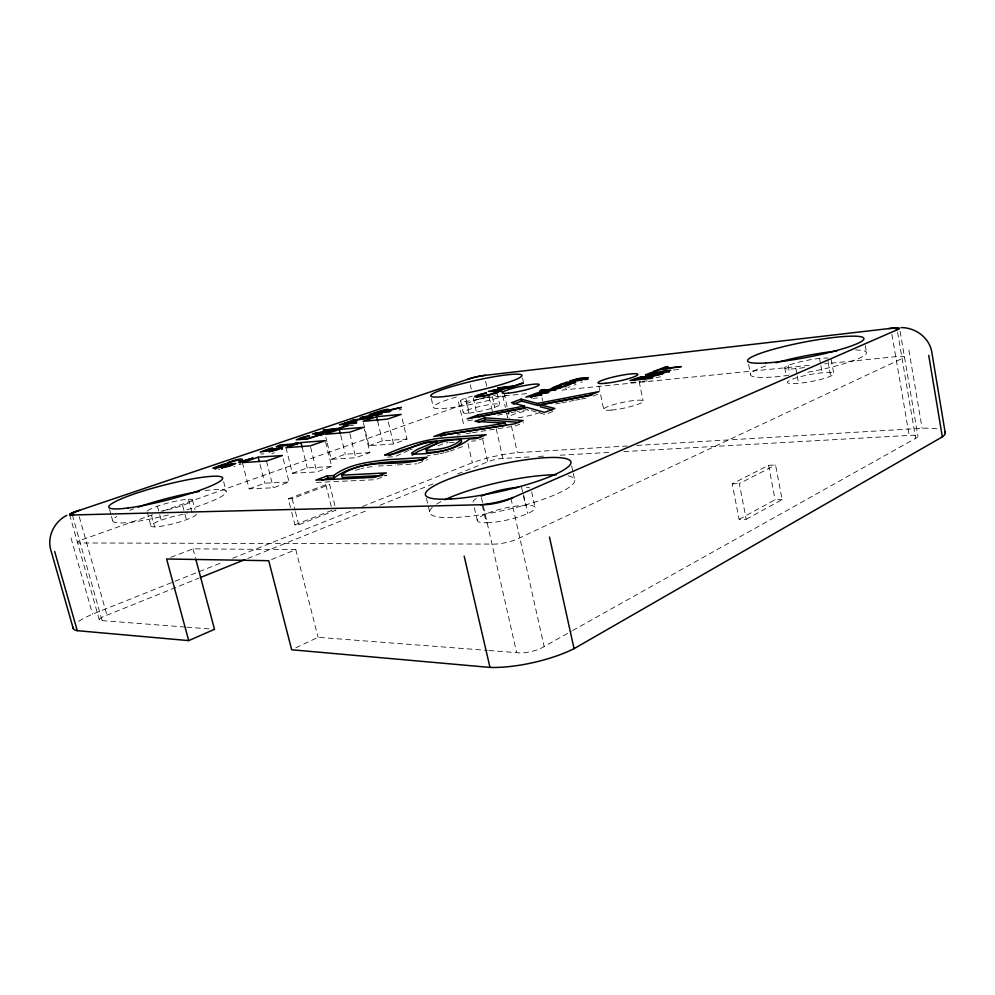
<?xml version="1.0" encoding="UTF-8"?>
<svg xmlns="http://www.w3.org/2000/svg" width="995" height="995" viewBox="0 0 995 995"><rect width="100%" height="100%" fill="white"/><g stroke="black" fill="none" stroke-linecap="round" stroke-linejoin="round"><path stroke-width="0.75" stroke-dasharray="4.97 3.73" d="M239.932 463.583L239.198 464.329L241.287 464.192M488.955 650.506L516.666 652.645A17.462 5.199 -12.8 0 0 544.141 646.514L571.267 631.327M572.622 630.556L915.661 438.335L897.179 329.793M746.213 519.266L782.107 499.602L775.565 465.013L768.563 465.312L732.196 483.844L739.123 519.353L746.213 519.266L739.297 483.595L775.565 465.013M739.123 519.353L775.093 499.776L782.107 499.602M295.838 647.795L318.052 637.31L487.413 650.394M462.638 446.593L450.126 451.096M408.609 450.399L394.978 456.655L385.164 457.265M438.148 445.81L445.026 442.999L448.048 442.787M271.573 559.538L295.801 549.626L318.052 637.31M233.862 466.792L234.982 466.332M72.349 514.987L102.099 620.631A13.01 2.55 -16 0 1 106.925 615.184L198.888 578.157M247.755 558.481L368.461 509.875M379.953 505.249L434.566 483.271M457.551 474.006L487.737 461.854A9.751 1.617 -12.7 0 1 502.898 458.459L530.808 456.879M78.704 621.34A49.601 9.776 -16 0 1 92.547 614.151L222.507 562.324M232.619 558.294L353.921 509.925M362.59 506.467L472.339 462.7A37.437 6.256 -12.7 0 1 517.325 452.613L627.447 445.996M570.085 386.707L567.859 387.528M294.906 524.875L332.168 510.224L336.012 510.124L298.736 524.825L294.906 524.875L290.876 508.942M170.767 557.374L193.018 548.842L295.801 549.626M418.099 463.309L427.601 459.653M483.868 438.036L476.779 440.76L471.518 441.133M515.199 425.997L523.693 422.738M552.747 411.582L545.049 414.529L527.474 409.48L517.014 411.47M593.045 396.097L598.119 394.144M290.515 507.5L288.314 498.818L292.132 498.682L329.693 484.565L335.638 508.632M288.314 498.818L325.85 484.739L329.693 484.565M574.115 385.152L576.093 384.418M242.382 462.6L249.136 488.831L273.302 487.786L289.06 482.04L282.369 455.523M285.975 447.688L292.406 473.259L316.771 471.941L331.671 466.506L325.303 440.661M327.255 443.136L331.235 459.304L355.725 457.737L369.891 452.576L364.17 428.82M363.411 422.763L368.934 445.735L393.522 443.957L406.992 439.056L401.856 417.303M249.136 488.831L264.819 483.184L289.06 482.04M292.406 473.259L307.256 467.924L331.671 466.506M331.235 459.304L345.352 454.217L369.891 452.576M368.934 445.735L382.378 440.897L406.992 439.056M152.596 514.738L85.408 538.556A13.134 1.903 -15.1 0 0 80.234 542.971L491.928 544.078A17.711 3.905 -12.7 0 0 519.788 537.847L902.079 358.548A13.184 1.915 -10.3 0 0 895.736 356.707L824.631 363.822M162.819 511.119L473.931 400.811A9.826 1.206 -12.7 0 1 478.595 399.343M409.84 449.889L412.316 449.019M398.846 410.151L401.669 409.181M493.694 395.662L495.336 395.114M360.252 468.856L356.62 469.963A26.057 3.955 -13.5 0 0 352.616 471.369M271.921 453.459L274.334 452.787M445.151 452.451L448.882 451.431M361.409 468.57L363.71 467.986M440.001 453.683L443.857 452.762M487.96 397.167L489.975 396.694M218.601 469.677L219.746 469.404M580.794 382.254L582.423 381.881M656.14 377.727L660.556 376.806M438.72 453.944L427.241 455.959M555.695 403.945L560.26 403.074M561.789 402.788L567.884 401.619M569.414 401.333L573.991 400.463M575.508 400.177L580.085 399.306M581.615 399.007L586.179 398.149M467.675 420.897L473.645 419.753M497.575 415.189L509.539 412.9M511.032 412.614L515.522 411.756M457.202 435.064L460.25 434.591M466.356 433.633L470.933 432.924M472.463 432.688L510.622 426.718M481.568 398.286L483.719 397.975M263.936 453.907L260.752 453.944M367.205 467.289L374.381 466.356M673.565 370.016L679.635 369.381M630.432 382.553L640.792 381.508M642.272 381.359L651.165 380.476M487.053 397.602A9.826 1.206 -12.7 0 1 489.217 397.391L527.86 393.522M561.864 390.115L810.726 365.215M533.308 398.336L537.499 397.938M348.872 425.748L353.374 425.35M378.361 466.058L395.799 465.013M449.566 442.675L454.106 442.352M636.75 445.437L922.116 428.26A49.775 9.838 -9.4 0 1 937.564 428.907M538.556 456.431L544.762 456.083M560.272 455.2L611.452 452.302M623.853 451.593L909.194 435.412A13.047 2.575 -9.4 0 1 915.661 438.335M397.303 464.926L416.743 463.832M383.821 475.436L386.906 475.287L375.413 479.702L342.106 481.244M316.373 482.426L340.601 481.306M732.196 483.844L739.297 483.595M102.099 620.631L185.257 627.049M186.799 627.173L212.98 629.188M71.043 538.059L92.547 614.151M79.289 516.766L106.925 615.184M69.65 514.701L99.301 619.885M109.574 509.539L111.104 515.049M111.49 516.43L112.622 520.559M147.123 511.816L150.979 526.007M157.434 506.206L161.215 520.186M151.526 515.422L154.635 526.852M182.595 505.423L184.51 512.574M184.896 514.005L186.426 519.726M193.018 548.842L195.406 557.785M192.445 499.876L195.07 509.738M188.565 499.216L192.296 513.221M223.676 481.804L226.163 491.331M266.498 461.021L273.302 487.786M260.018 464.416L264.819 483.184M292.132 498.682L295.067 510.298M295.44 511.753L298.736 524.825M302.045 447.053L307.256 467.924M325.85 484.739L331.795 508.719M310.651 447.302L316.771 471.941M325.813 437.253L326.895 441.668M340.738 435.288L345.352 454.217M349.904 433.77L355.725 457.737M377.615 420.972L382.378 440.897M388.311 422.017L393.522 443.957M426.469 498.395L429.604 511.728M431.32 398.585L433.285 407.079M474.354 507.649L477.277 520.373M460.61 400.885L463.284 412.602M481.443 497.662L516.666 652.645M482.339 505.584L486.269 522.798M458.471 401.918L464.217 427.116M467.936 443.434L472.339 462.7M470.299 384.729L471.294 389.12M473.272 397.888L476.63 412.726M482.687 439.529L487.737 461.854M465.809 398.112L468.446 409.729M466.095 401.296L468.782 413.112M485.61 381.296L486.916 387.142M489.217 397.391L492.214 410.786M496.219 428.671L502.898 458.459M510.97 498.458L544.141 646.514M502.798 395.786L505.398 407.502M506.704 413.36L507.674 417.751A18.893 2.612 -12.5 0 1 528.693 410.437M523.619 494.838L527.773 513.507M521.504 487.102L523.183 494.664M523.519 496.182L525.534 505.261M497.052 392.702L499.677 404.443M492.314 396.744L494.751 407.291M531.666 491.841L535.111 507.425M504.142 393.224L507.438 408.074M507.773 409.554L509.751 418.472M511.393 425.885L517.325 452.613M522.499 378L523.432 382.254M541.989 397.751L542.636 400.674M571.652 465.871L572.933 471.829M573.257 473.309L574.538 479.267M598.803 385.985L600.346 393.361M600.657 394.841L603.754 409.604M639.163 381.57L643.093 400.786M768.563 465.312L775.093 499.776M748.613 364.444L750.454 374.145M795.876 368.672L796.958 374.53M797.231 375.998L798.575 383.324M788.127 365.488L789.719 374.095M784.744 367.789L786.087 375.003M819.569 358.436L820.601 364.182M820.863 365.613L822.156 372.789M831.161 359.17L833.773 373.747A23.581 3.532 -10.7 0 1 799.109 383.274A23.581 3.532 -10.7 0 1 798.898 377.093A23.581 3.532 -10.7 0 1 833.773 373.747M828.039 361.459L830.688 376.122M865.252 345.514L866.496 352.616M891.906 334.32L909.194 435.412M908.883 350.029L922.116 428.26M900.114 331.372L917.975 436.457M480.025 398.97A9.826 1.206 -12.7 0 1 484.391 398.037M205.119 490.622A58.668 8.171 -14.5 0 1 225.268 493.644A58.668 8.171 -14.5 0 1 186.388 510.012M168.416 514.962A58.668 8.171 -14.5 0 1 116.738 516.504M129.698 510.335A58.668 8.171 -14.5 0 1 133.753 508.756M147.608 510.808A23.445 3.271 -14.5 0 1 175.978 501.082A23.445 3.271 -14.5 0 1 191.239 501.555A23.445 3.271 -14.5 0 1 161.003 511.231M568.083 475.846A74.364 14.179 -12.7 0 1 508.01 509.44A74.364 14.179 -12.7 0 1 432.315 507.425M436.693 504.142A74.364 14.179 -12.7 0 1 442.041 501.119M473.06 501.99A29.713 5.659 -12.7 0 1 478.694 497.251M526.367 487.189A29.713 5.659 -12.7 0 1 529.626 487.836M855.576 349.966A59.103 8.283 -10.8 0 1 859.145 358.324A59.103 8.283 -10.8 0 1 804.283 372.901M788.637 375.339A59.103 8.283 -10.8 0 1 768.687 365.016M804.507 367.503A23.619 3.308 -10.8 0 1 788.749 365.24A23.619 3.308 -10.8 0 1 828.014 358.076M539.974 412.415A18.893 2.612 -12.5 0 1 517.661 417.85M506.355 395.45A46.715 5.597 -12.7 0 1 439.889 408.597A46.715 5.597 -12.7 0 1 459.354 396.122M488.371 396.657A18.681 2.239 -12.7 0 1 479.204 399.032M478.01 399.293A18.681 2.239 -12.7 0 1 460.847 401.184A18.681 2.239 -12.7 0 1 472.339 396.122M566.441 387.95A7.251 0.92 -12.3 0 1 564.936 388.361M196.189 513.967A23.407 3.482 -14.7 0 1 169.971 524.527A23.407 3.482 -14.7 0 1 152.77 523.955A23.407 3.482 -14.7 0 1 187.259 513.669M611.477 410.102A20.248 2.96 -11.9 0 0 643.118 401.57A20.248 2.96 -11.9 0 0 615.768 404.032A20.248 2.96 -11.9 0 0 611.477 410.102M487.003 522.785A29.639 6.032 -12.7 0 0 534.576 509.154A29.639 6.032 -12.7 0 0 497.065 510.124A29.639 6.032 -12.7 0 0 487.003 522.785M469.068 413.087A18.644 2.388 -12.7 0 0 499.216 405.176A18.644 2.388 -12.7 0 0 476.17 407.39A18.644 2.388 -12.7 0 0 469.068 413.087"/><path stroke-width="1.49" d="M240.467 462.899L240.093 461.904M531.504 395.973L534.676 394.505L548.917 392.378C524.688 395.202 550.658 390.028 555.807 389.841L540.596 391.769L525.907 397.08L541.939 394.94L531.504 395.973L531.927 397.913M427.104 450.996L426.246 452.016L427.265 452.588C439.019 451.867 452.849 450.237 461.668 441.83L461.17 439.616C448.77 439.404 435.71 442.24 425.723 449.777L426.731 450.349C438.509 449.603 452.302 447.974 461.17 439.616M322.081 480.311L327.79 478.185L334.096 477.874C359.382 459.901 393.784 462.6 423.086 459.926M341.708 475.187L386.334 472.911L374.841 477.314L315.813 480.137L327.231 475.921L333.536 475.598C348.772 464.006 369.406 461.842 387.975 459.715L427.066 457.339C404.841 467.327 378.995 459.628 356.073 467.712A26.069 3.918 -13.5 0 0 345.414 472.19L341.708 475.187L342.268 477.476L382.291 475.51M412.253 455.188L418.136 451.444L437.103 443.546L436.606 441.382C417.912 440.698 402.776 454.839 384.642 455.076C403.759 446.469 423.969 439.367 445.014 437.775L486.207 434.728L476.269 438.521L469.69 438.994C453.981 450.909 431.569 454.305 412.067 454.043L411.731 452.961L417.626 449.242L436.606 441.382M66.789 515.335C54.414 521.629 46.889 536.392 50.807 549.986L73.207 628.405M896.06 330.253L896.545 329.967A20.497 2.599 -10.6 0 0 890.015 328.462L888.771 328.561M195.804 559.277L214.51 629.313L188.714 640.606L166.6 558.979L268.725 560.707L291.672 649.76L489.988 667.421A66.143 19.514 -12.8 0 0 574.053 648.665L942.34 436.88A49.775 9.838 -9.4 0 0 944.927 431.954M388.809 410.077C390.214 407.365 374.941 412.664 373.411 413.248L388.473 411.793L390.687 411.034L384.655 411.619L401.259 407.428L388.809 410.077L389.219 411.818M389.132 455.486L401.408 450.437L423.733 443.434M530.621 397.366L531.417 397.042M200.331 577.573L244.869 559.638M570.943 382.565L573.157 381.757M214.908 469.118L215.977 468.682M665.655 366.894L653.553 371.533L661.041 369.332L681.227 366.608L663.043 368.56L668.055 366.633L665.655 366.894L666.053 368.846M476.58 397.391L477.973 396.856M513.134 497.475L511.48 498.085A27.375 5.211 -12.7 0 1 482.351 504.614L480.622 504.751M440.872 436.208L444.815 434.74L504.266 425.586M478.197 422.353L485.038 419.815L519.054 422.39M79.662 510.248L78.493 510.671A20.435 2.587 -14.8 0 0 72.983 514.875L73.518 514.937M505.311 423.198L444.33 432.638L433.808 436.531L514.713 423.82L523.208 420.574L484.577 417.763L474.988 421.308L505.311 423.198L505.783 425.35M513.296 404.144L521.604 401.084L537.785 405.462L591.876 395.102M647.932 375.724L649.262 375.227M478.085 414.903L478.533 416.905L524.95 408.074L524.502 406.047L478.085 414.903L467.215 418.883L527.027 407.428L544.588 412.403L554.862 408.472L539.999 404.791L540.447 406.843L552.337 409.84M539.999 404.791L588.791 395.5L598.965 391.607L537.337 403.435L521.181 399.144L511.48 402.689L524.502 406.047M565.62 384.592L566.491 384.294L566.093 382.403L568.506 382.155L565.794 383.548L575.682 382.515L559.812 384.679L566.093 382.403M495.721 391.968C491.654 395.823 463.807 398.56 486.555 392.913C456.369 400.002 492.239 396.383 498.408 391.682L495.721 391.968L495.97 393.833M554.588 388.56L555.633 388.199M538.357 394.493L539.166 394.219M258.178 457.202L242.382 462.6L266.498 461.021L282.369 455.523L258.178 457.202L259.285 461.531M300.938 442.576L285.975 447.688L310.291 445.859L325.303 440.661L300.938 442.576L302.045 447.053M339.307 429.454L325.079 434.317L349.543 432.265L363.809 427.328L339.307 429.454L340.377 433.82M376.595 416.706L363.063 421.333L387.615 419.094L401.172 414.393L376.595 416.706L377.615 420.972M320.141 433.559L325.701 431.681L315.888 433.223L320.141 433.559L320.601 435.387M321.186 433.646L336.409 429.529L312.467 433.87L321.31 434.691L323.748 433.857L321.186 433.646L321.634 435.474M296.622 442.8L293.289 443.944L279.893 444.989L276.1 446.817L290.863 444.765L287.431 445.947L288.96 445.822L298.164 442.675L296.622 442.8L297.095 444.665M353.399 420.027L351.061 420.823L370.476 417.937L372.963 417.092L363.822 417.116L382.291 413.908L371.433 413.92L369.257 414.654L378.523 414.592L362.503 416.942L360.227 417.713L369.307 417.701L353.399 420.027L353.822 421.805M343.437 423.833C351.247 420.226 362.292 421.221 343.437 423.833L343.872 425.611M77.66 510.945L468.968 378.859A9.85 1.045 -12.7 0 1 484.304 375.438L890.886 328.35A13.233 1.679 -10.6 0 1 897.179 329.793L510.97 498.458A17.81 3.42 -12.7 0 1 482.948 504.689L72.349 514.987A13.184 1.667 -14.8 0 1 77.66 510.945L77.647 510.92A13.184 1.667 -14.8 0 0 72.336 514.962M467.737 379.282L468.67 378.995A15.373 1.642 -12.7 0 1 484.627 375.413L485.572 375.277M425.114 443.123L427.875 442.501M429.268 442.19L445.511 439.939L480.61 437.39M239.708 461.232L243.078 460.971M387.018 411.233L389.505 411.01M584.351 379.518L587.933 379.356M668.143 372.167L669.249 372.08M645.805 378.212L647.67 378.088M281.622 449.23L282.381 449.205M901.122 327.579C915.5 327.554 929.541 337.703 931.817 352.292L945.25 433.036M316.335 435.039L319.171 435.275M73.108 627.273A49.601 9.776 -16 0 0 77.262 630.681L188.714 640.606M54.663 551.479L77.262 630.681M327.231 475.921L327.79 478.185M315.415 432.875L315.863 434.678M333.536 475.598L334.096 477.874M362.503 416.942L362.926 418.708M371.433 413.92L371.856 415.661M464.167 556.106L489.988 667.421M444.33 432.638L444.815 434.74M484.577 417.763L485.038 419.815M521.181 399.144L521.604 401.084M549.476 537.026L574.053 648.665M537.337 403.435L537.785 405.462M928.745 355.352L942.34 436.88M138.156 507.164A58.668 8.171 -14.5 0 1 199.236 491.505M444.753 499.788A74.364 14.179 -12.7 0 1 556.217 474.814M481.095 496.157A29.713 5.659 -12.7 0 1 518.569 487.276M775.839 362.839A59.103 8.283 -10.8 0 1 778.936 361.981M780.515 361.558A59.103 8.283 -10.8 0 1 836.658 351.061M279.57 448.247L268.961 451.742L276.933 449.976L282.667 447.501L263.401 451.332L272.841 448.185L270.503 448.359L260.267 452.066L279.57 448.247M645.83 377.018L642.235 378.709L634.462 379.505L640.668 377.453L645.83 377.018M645.531 374.767L650.581 374.792L667.732 370.998L658.541 374.07L662.023 373.71L670.779 370.239L665.779 370.426L648.591 374.232L656.638 371.508L653.392 371.856L645.531 374.767M568.356 384.306L562.735 386.458L554.949 387.105L561.354 385.003L558.742 385.264L552.051 387.926L561.255 387.167A7.251 0.908 -12.3 0 0 566.031 386.035L571.118 383.983L568.468 384.257M232.619 464.242L221.387 467.948L229.596 466.133L235.827 463.483L231.101 463.757L216.114 467.364L226.114 464.043L223.8 464.192L212.893 468.135L217.009 467.961L232.619 464.242M240.218 460.449L238.7 462.401L253.14 458.048L241.598 461.518C246.897 455.486 229.111 462.09 227.059 463.061L237.32 460.163L240.218 460.449M585.271 378.361L580.446 379.966L572.486 380.811L577.15 379.095L585.271 378.361M299.495 438.857L306.821 438.646L319.992 434.877L307.704 438.894L296.236 439.827L302.007 437.377L309.433 435.76L299.495 438.857M648.628 376.408L662.819 373.747L644.536 378.473L652.832 377.627L650.742 378.436L630.022 380.538L640.668 376.981L648.628 376.408M588.07 377.764L580.396 380.351L569.675 381.471A7.351 0.895 -12.2 0 1 570.545 380.699L580.52 378.1L588.07 377.764M356.658 420.86L351.111 423.136L356.757 422.626L354.444 423.41L339.432 424.765L350.713 421.333L356.658 420.86M387.13 410.189L382.988 411.781L377.329 412.34L387.13 410.189M560.72 388.025L544.775 390.177L560.72 388.025M542.238 389.866L539.937 390.712L544.638 389.617L542.238 389.866M502.139 388.995L497.301 390.699L491.841 390.674L502.139 388.995M504.627 388.597L498.632 390.712L501.94 390.724L499.813 391.483L488.346 391.346L512.947 386.819L504.627 388.597M521.318 383.361L514.465 385.786L497.637 388.075L514.415 386.309L523.32 383.15L521.318 383.361M346.558 425.611L338.673 428.298L323.126 430.263L338.101 428.957L348.349 425.45L346.558 425.611M127.969 507.985A58.767 7.637 -14.4 0 0 221.549 480.038A58.767 7.637 -14.4 0 0 147.745 489.627A58.767 7.637 -14.4 0 0 127.969 507.985M451.257 498.955A74.538 13.258 -12.7 0 0 569.824 465.15A74.538 13.258 -12.7 0 0 473.483 470.946A74.538 13.258 -12.7 0 0 451.257 498.955M765.665 362.988A59.203 7.736 -10.9 0 0 862.366 340.8A59.203 7.736 -10.9 0 0 789.632 345.178A59.203 7.736 -10.9 0 0 765.665 362.988M508.408 393.162A18.955 2.288 -12.5 0 0 538.805 385.239A18.955 2.288 -12.5 0 0 514.738 387.801A18.955 2.288 -12.5 0 0 508.408 393.162M605.88 383.249A20.31 2.587 -12 0 0 637.658 374.866A20.31 2.587 -12 0 0 610.308 377.777A20.31 2.587 -12 0 0 605.88 383.249M446.034 396.358A46.777 5.224 -12.7 0 0 521.044 376.744A46.777 5.224 -12.7 0 0 461.867 383.759A46.777 5.224 -12.7 0 0 446.034 396.358"/></g></svg>
